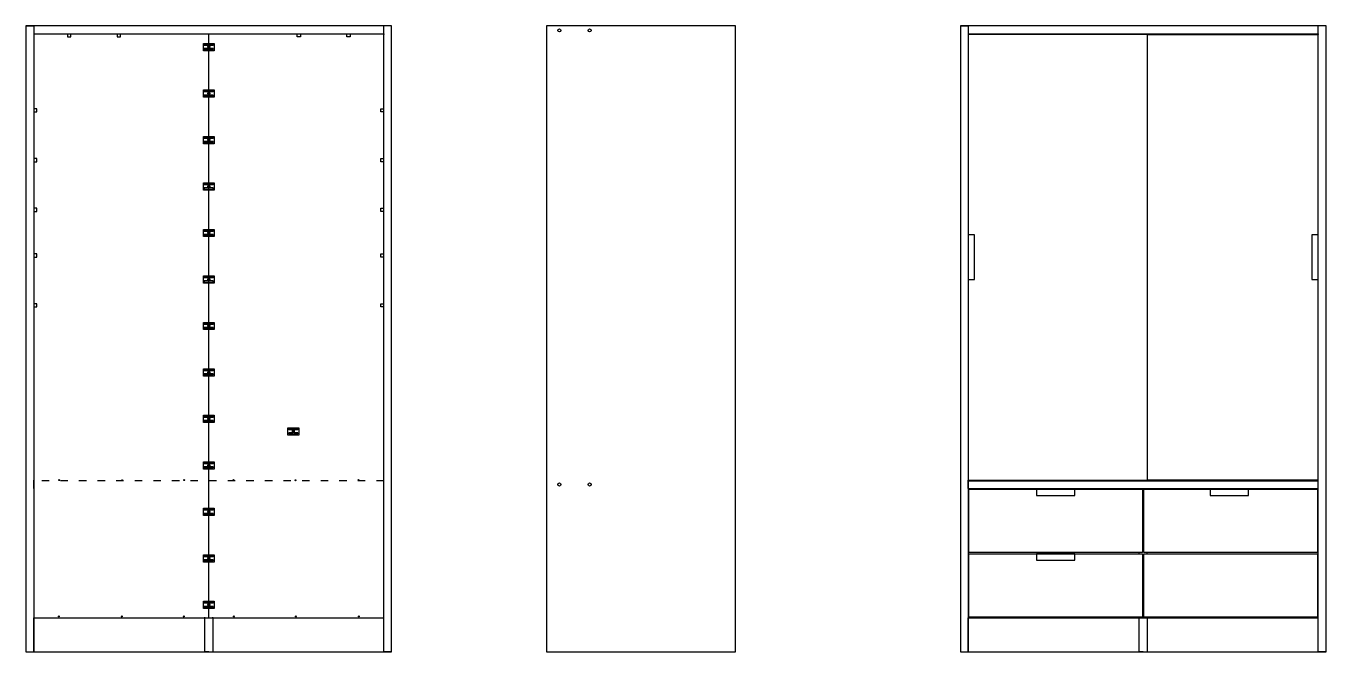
# Model space of a CAD drawing. Header units: millimetres. Extents: x 2024 to 2444, y 978 to 1180.
import ezdxf

# ---------------------------------------------------------------- set-up
doc = ezdxf.new("R2010")
doc.units = ezdxf.units.MM
doc.linetypes.add('ACAD_ISO03W100', pattern=[30, 12, -18])

# ---------------------------------------------------------------- blocks, each defined once
blk = doc.blocks.new('*U1')
for p, q in [((52.55, -7.95), (52.68, -7.95)), ((52.68, -8.35), (52.55, -8.35)), ((53.4, -7.95), (53.53, -7.95)), ((53.53, -8.35), (53.4, -8.35))]:
    blk.add_line(p, q)
blk.add_lwpolyline([(54.19, -6.39), (54.19, -9.91), (51.84, -9.91), (51.84, -6.39)], close=True)
for points in [[(52.55, -7.95), (52.55, -6.69), (52.2, -6.69), (52.2, -9.6), (52.55, -9.6), (52.55, -8.35)], [(53.53, -7.95), (53.53, -6.69), (53.88, -6.69), (53.88, -9.6), (53.53, -9.6), (53.53, -8.35)]]:
    blk.add_lwpolyline(points)
blk.add_circle((53.04, -8.15), 0.291)
for start, end in [(28.9233, 151.0767), (208.9233, 331.0767)]:
    blk.add_arc((53.04, -8.15), 0.414, start, end)
blk = doc.blocks.new('*U2')
at = {"color": 0, "linetype": 'ByBlock', "lineweight": -2, "transparency": 16777216, "rotation": 90}
for p in [(2083, 1169.4), (2083, 1154.4), (2083, 1139.4), (2083, 1124.4), (2083, 1109.4), (2083, 1094.4), (2083, 1079.4), (2083, 1064.4), (2083, 1049.4), (2083, 1034.4), (2083, 1019.4), (2083, 1004.4), (2083, 989.4)]:
    blk.add_blockref('*U1', p, dxfattribs=at)

msp = doc.modelspace()

# ---------------------------------------------------------------- linework, layer by layer
for p, q in [((2142, 1180.4), (2024, 1180.4)), ((2024, 1180.4), (2024, 978.4)), ((2024, 1180.4), (2026.5, 1180.4)), ((2026.5, 1180.4), (2026.5, 978.4)), ((2026.5, 1180.4), (2026.5, 1177.9)), ((2139.5, 978.4), (2139.5, 1180.4)), ((2142, 978.4), (2142, 1180.4)), ((2252.93, 1180.4), (2191.93, 1180.4)), ((2191.93, 1180.4), (2191.93, 978.4)), ((2252.93, 978.4), (2252.93, 1180.4)), ((2443.52, 1180.4), (2325.52, 1180.4)), ((2325.52, 1180.4), (2325.52, 978.4)), ((2325.52, 1180.4), (2328.02, 1180.4)), ((2328.02, 1180.4), (2328.02, 978.4)), ((2328.02, 1180.4), (2328.02, 1177.9)), ((2441.02, 978.4), (2441.02, 1180.4)), ((2443.52, 978.4), (2443.52, 1180.4)), ((2026.5, 1177.9), (2139.5, 1177.9)), ((2037.44, 1177.9), (2037.44, 1177.4)), ((2037.44, 1177.4), (2037.44, 1176.9)), ((2037.44, 1176.9), (2038.44, 1176.9)), ((2038.44, 1176.9), (2038.44, 1177.9)), ((2038.44, 1177.9), (2053.47, 1177.9)), ((2053.47, 1177.9), (2053.47, 1176.9)), ((2053.47, 1176.9), (2054.47, 1176.9)), ((2054.47, 1176.9), (2054.47, 1177.9)), ((2081.75, 1177.9), (2084.25, 1177.9)), ((2083, 989.4), (2083, 1177.9)), ((2111.54, 1176.9), (2111.54, 1177.9)), ((2112.54, 1176.9), (2111.54, 1176.9)), ((2112.54, 1177.9), (2112.54, 1176.9)), ((2127.57, 1176.9), (2127.57, 1177.9)), ((2128.57, 1176.9), (2127.57, 1176.9)), ((2128.57, 1177.9), (2128.57, 1177.4)), ((2128.57, 1177.4), (2128.57, 1176.9)), ((2139.5, 1177.9), (2139.5, 1177.7)), ((2328.02, 1177.9), (2441.02, 1177.9)), ((2441.02, 1177.7), (2328.02, 1177.7)), ((2383.27, 1177.9), (2385.77, 1177.9)), ((2385.77, 1177.7), (2385.77, 1033.88)), ((2385.77, 1177.7), (2385.77, 1177.6)), ((2385.77, 1177.6), (2441.02, 1177.6)), ((2441.02, 1177.9), (2441.02, 1177.7)), ((2027.5, 1153.65), (2026.5, 1153.65)), ((2026.5, 1152.65), (2027.5, 1152.65)), ((2027.5, 1152.65), (2027.5, 1153.65)), ((2138.5, 1152.65), (2138.5, 1153.65)), ((2138.5, 1153.65), (2139.5, 1153.65)), ((2139.5, 1152.65), (2138.5, 1152.65)), ((2027.5, 1137.61), (2026.5, 1137.61)), ((2027.5, 1137.61), (2026.5, 1137.61)), ((2027.5, 1136.61), (2027.5, 1137.61)), ((2027.5, 1136.61), (2027.5, 1137.61)), ((2138.5, 1136.61), (2138.5, 1137.61)), ((2138.5, 1137.61), (2139.5, 1137.61)), ((2138.5, 1136.61), (2138.5, 1137.61)), ((2138.5, 1137.61), (2139.5, 1137.61)), ((2026.5, 1136.61), (2027.5, 1136.61)), ((2026.5, 1136.61), (2027, 1136.61)), ((2027, 1136.61), (2027.5, 1136.61)), ((2139.5, 1136.61), (2138.5, 1136.61)), ((2139, 1136.61), (2138.5, 1136.61)), ((2139.5, 1136.61), (2139, 1136.61)), ((2027.5, 1121.58), (2026.5, 1121.58)), ((2026.5, 1120.58), (2027, 1120.58)), ((2027, 1120.58), (2027.5, 1120.58)), ((2027.5, 1120.58), (2027.5, 1121.58)), ((2138.5, 1120.58), (2138.5, 1121.58)), ((2138.5, 1121.58), (2139.5, 1121.58)), ((2139, 1120.58), (2138.5, 1120.58)), ((2139.5, 1120.58), (2139, 1120.58)), ((2027.5, 1106.83), (2026.5, 1106.83)), ((2026.5, 1105.83), (2027.5, 1105.83)), ((2027.5, 1105.83), (2027.5, 1106.83)), ((2138.5, 1105.83), (2138.5, 1106.83)), ((2138.5, 1106.83), (2139.5, 1106.83)), ((2139.5, 1105.83), (2138.5, 1105.83)), ((2027.5, 1090.79), (2026.5, 1090.79)), ((2027.5, 1089.79), (2027.5, 1090.79)), ((2138.5, 1089.79), (2138.5, 1090.79)), ((2138.5, 1090.79), (2139.5, 1090.79)), ((2026.5, 1089.79), (2027, 1089.79)), ((2027, 1089.79), (2027.5, 1089.79)), ((2139, 1089.79), (2138.5, 1089.79)), ((2139.5, 1089.79), (2139, 1089.79)), ((2110.06, 1049.95), (2110.06, 1050.08)), ((2110.06, 1049.1), (2110.06, 1049.23)), ((2110.46, 1050.08), (2110.46, 1049.95)), ((2110.46, 1049.23), (2110.46, 1049.1)), ((2026.5, 1033.68), (2026.5, 1033.88)), ((2026.5, 1031.18), (2026.5, 1033.68)), ((2328.02, 1033.68), (2328.02, 1033.88)), ((2328.02, 1033.88), (2441.02, 1033.88)), ((2328.02, 1031.18), (2328.02, 1033.68)), ((2328.02, 1033.68), (2441.02, 1033.68)), ((2385.77, 1033.88), (2385.77, 1033.98)), ((2385.77, 1033.98), (2441.02, 1033.98)), ((2328.02, 1031.18), (2383.27, 1031.18)), ((2383.27, 1031.18), (2441.02, 1031.18)), ((2383.27, 1030.98), (2383.27, 1031.18)), ((2385.77, 1030.98), (2385.77, 1031.18)), ((2383.27, 1010.09), (2383.27, 1010.49)), ((2385.77, 1010.09), (2385.77, 1010.49)), ((2026.5, 983.4), (2026.5, 989.4)), ((2026.5, 989.4), (2139.5, 989.4)), ((2081.75, 989.4), (2081.75, 989.6)), ((2081.75, 978.4), (2081.75, 989.4)), ((2081.75, 989.4), (2084.25, 989.4)), ((2083, 989.4), (2139.5, 989.4)), ((2084.25, 989.4), (2084.25, 989.6)), ((2084.25, 989.4), (2084.25, 978.4)), ((2328.02, 983.4), (2328.02, 989.4)), ((2328.02, 989.4), (2441.02, 989.4)), ((2383.27, 989.4), (2383.27, 989.6)), ((2383.27, 978.4), (2383.27, 989.4)), ((2383.27, 989.4), (2385.77, 989.4)), ((2385.77, 989.4), (2385.77, 989.6)), ((2385.77, 989.4), (2385.77, 978.4)), ((2026.5, 978.4), (2026.5, 983.4)), ((2328.02, 978.4), (2328.02, 983.4)), ((2024, 978.4), (2142, 978.4)), ((2083, 978.4), (2081.75, 978.4)), ((2083, 978.4), (2081.75, 978.4)), ((2142, 978.4), (2139.5, 978.4)), ((2191.93, 978.4), (2252.93, 978.4)), ((2325.52, 978.4), (2443.52, 978.4)), ((2384.52, 978.4), (2383.27, 978.4)), ((2384.52, 978.4), (2383.27, 978.4)), ((2443.52, 978.4), (2441.02, 978.4))]:
    msp.add_line(p, q)
at = {"linetype": 'ACAD_ISO03W100', "ltscale": 0.2}
msp.add_line((2139.5, 1033.68), (2026.5, 1033.68), dxfattribs=at)
for points in [[(2330.07, 1105.79), (2330.07, 1112.96), (2328.02, 1112.96), (2328.02, 1105.79)], [(2441.02, 1105.79), (2441.02, 1112.96), (2438.96, 1112.96), (2438.96, 1105.79)], [(2328.02, 1105.79), (2328.02, 1098.62), (2330.07, 1098.62), (2330.07, 1105.79)], [(2438.96, 1105.79), (2438.96, 1098.62), (2441.02, 1098.62), (2441.02, 1105.79)], [(2110.06, 1050.08), (2108.81, 1050.08), (2108.81, 1050.43), (2111.72, 1050.43), (2111.72, 1050.08), (2110.46, 1050.08)], [(2110.06, 1049.1), (2108.81, 1049.1), (2108.81, 1048.75), (2111.72, 1048.75), (2111.72, 1049.1), (2110.46, 1049.1)], [(2356.27, 1030.98), (2350.1, 1030.98), (2350.1, 1028.93), (2356.27, 1028.93)], [(2356.27, 1028.93), (2362.44, 1028.93), (2362.44, 1030.98), (2356.27, 1030.98)], [(2412.33, 1030.98), (2406.16, 1030.98), (2406.16, 1028.93), (2412.33, 1028.93)], [(2412.33, 1028.93), (2418.5, 1028.93), (2418.5, 1030.98), (2412.33, 1030.98)], [(2356.27, 1010.09), (2350.1, 1010.09), (2350.1, 1008.04), (2356.27, 1008.04)], [(2356.27, 1008.04), (2362.44, 1008.04), (2362.44, 1010.09), (2356.27, 1010.09)]]:
    msp.add_lwpolyline(points)
for points in [[(2108.51, 1050.73), (2112.03, 1050.73), (2112.03, 1048.39), (2108.51, 1048.39)], [(2328.22, 1030.98), (2384.32, 1030.98), (2384.32, 1010.49), (2328.22, 1010.49)], [(2384.72, 1030.98), (2440.82, 1030.98), (2440.82, 1010.49), (2384.72, 1010.49)], [(2328.22, 1010.09), (2384.32, 1010.09), (2384.32, 989.6), (2328.22, 989.6)], [(2384.72, 1010.09), (2440.82, 1010.09), (2440.82, 989.6), (2384.72, 989.6)]]:
    msp.add_lwpolyline(points, close=True)
for centre, radius in [((2196.12, 1178.96), 0.5), ((2205.89, 1178.96), 0.5), ((2110.26, 1049.59), 0.291), ((2034.73, 1033.87), 0.151), ((2055.04, 1033.83), 0.151), ((2075.06, 1033.87), 0.151), ((2090.95, 1033.87), 0.151), ((2110.97, 1033.83), 0.151), ((2131.28, 1033.87), 0.151), ((2196.12, 1032.46), 0.5), ((2205.89, 1032.46), 0.5), ((2034.59, 989.9), 0.151), ((2074.92, 989.9), 0.151), ((2091.09, 989.9), 0.151), ((2131.42, 989.9), 0.151), ((2054.89, 989.87), 0.151), ((2111.12, 989.87), 0.151)]:
    msp.add_circle(centre, radius)
for start, end in [(118.9233, 241.0767), (298.9233, 61.0767)]:
    msp.add_arc((2110.26, 1049.59), 0.414, start, end)

# ---------------------------------------------------------------- block references
msp.add_blockref('*U2', (-8.15, -48.82))

doc.saveas('drawing.dxf')
